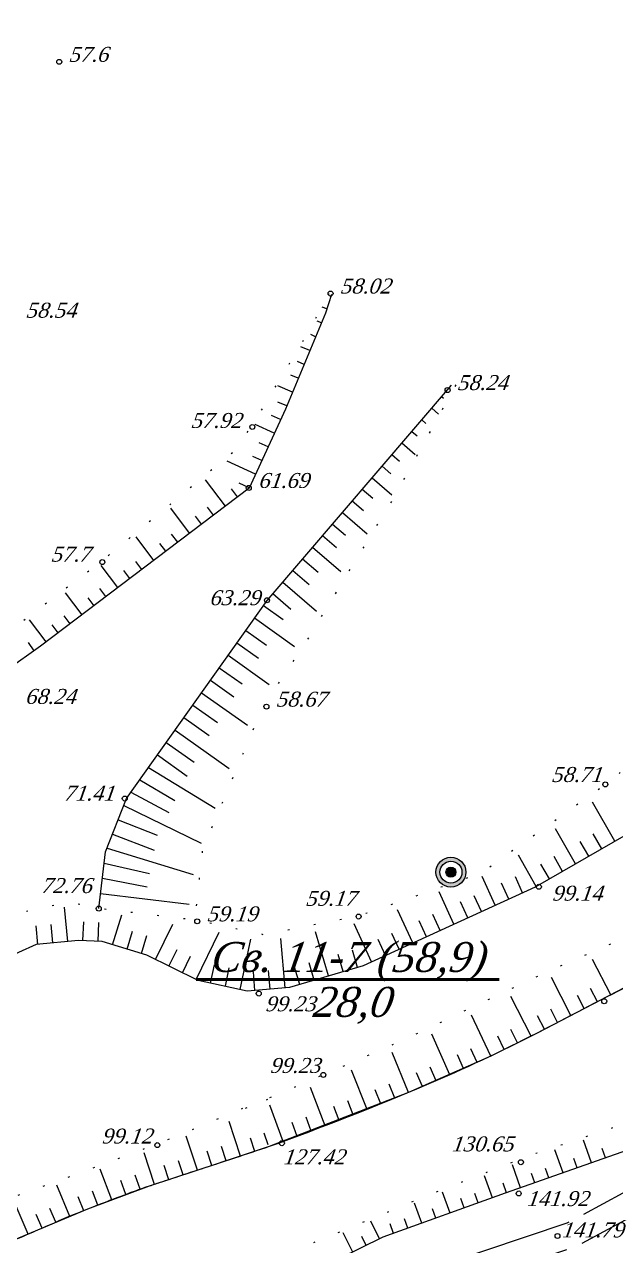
# Model space of a CAD drawing. Header units: millimetres. Extents: x 1400 to 7029, y -1119 to 1612.
# Drawn here: x 3200.1 to 3235.7, y 1251.5 to 1324.9 of the extents above; entities that cross this region are included whole.
import ezdxf

# ---------------------------------------------------------------- set-up
doc = ezdxf.new("R2010")
doc.units = ezdxf.units.MM
doc.linetypes.add('ADOT1', pattern=[1.6, 0.1, -1.5])
doc.linetypes.add('AHIDDEN5', pattern=[9, 8, -1])
for name, color, linetype in [('01_Горизонт_58', 7, 'Continuous'), ('01_Горизонт_72', 7, 'Continuous'), ('01_Горизонт_86', 7, 'Continuous'), ('02_Горизонт_100', 7, 'Continuous'), ('02_Горизонт_112', 7, 'Continuous'), ('02_Горизонт_128', 7, 'Continuous'), ('авт_дор', 7, 'Continuous'), ('ПИКЕТЫ', 7, 'Continuous'), ('Скважины', 7, 'Continuous'), ('Скважины_2011', 7, 'Continuous')]:
    doc.layers.add(name, color=color, linetype=linetype)
doc.styles.add('universw', font='timesi.ttf', dxfattribs={"oblique": 10})

# ---------------------------------------------------------------- blocks, each defined once
blk = doc.blocks.new('Свкажины')
at = {"layer": 'Скважины', "linetype": 'Continuous'}
h = blk.add_hatch(color=5, dxfattribs=at)
h.paths.add_polyline_path([(-3, 0, 1), (3, 0, 1)])
h.paths.add_polyline_path([(2.2, 0, -1), (-2.2, 0, -1)], flags=16)
at = {"layer": 'Скважины', "linetype": 'Continuous', "lineweight": 50}
h = blk.add_hatch(color=2, dxfattribs=at)
edge = h.paths.add_edge_path()
edge.add_arc((0, 0), 1, 0, 360)
at = {"layer": 'Скважины', "color": 0, "linetype": 'Continuous'}
for radius in [3, 2.2, 1]:
    blk.add_circle((0, 0), radius, dxfattribs=at)

msp = doc.modelspace()

# ---------------------------------------------------------------- linework, layer by layer
at = {"layer": '01_Горизонт_58', "color": 0, "linetype": 'Continuous'}
for p, q in [((3218.2814, 1307.7953), (3217.9969, 1307.8902)), ((3217.9521, 1306.9557), (3217.7054, 1307.0586)), ((3217.6046, 1306.1229), (3217.3085, 1306.2464)), ((3217.257, 1305.2901), (3216.7097, 1305.5185)), ((3216.9095, 1304.4573), (3216.5148, 1304.622)), ((3216.562, 1303.6245), (3216.1179, 1303.8098)), ((3216.2144, 1302.7917), (3215.3302, 1303.1607)), ((3225.192, 1302.5195), (3225.3057, 1302.422)), ((3215.8669, 1301.9588), (3215.3242, 1302.1853)), ((3224.5944, 1301.8228), (3225.0063, 1301.4694)), ((3215.4972, 1301.1358), (3214.9519, 1301.3862)), ((3223.9967, 1301.1261), (3224.2493, 1300.9094)), ((3215.1206, 1300.3157), (3213.9693, 1300.8444)), ((3223.3991, 1300.4294), (3223.7211, 1300.1531)), ((3214.744, 1299.4956), (3214.1987, 1299.746)), ((3222.8014, 1299.7327), (3223.6056, 1299.0428)), ((3214.3674, 1298.6755), (3213.8222, 1298.9259)), ((3222.2038, 1299.036), (3222.6647, 1298.6405)), ((3213.9909, 1297.8554), (3212.2832, 1298.6396)), ((3221.6061, 1298.3392), (3222.1365, 1297.8842)), ((3212.1809, 1295.9414), (3210.9841, 1297.5219)), ((3221.0085, 1297.6425), (3222.2038, 1296.6171)), ((3212.9003, 1296.4862), (3212.5381, 1296.9645)), ((3213.6143, 1297.0354), (3213.0026, 1297.3162)), ((3220.4108, 1296.9458), (3221.0432, 1296.4033)), ((3219.8132, 1296.2491), (3220.496, 1295.6634)), ((3210.0227, 1294.307), (3208.8902, 1295.8025)), ((3210.7421, 1294.8518), (3210.3799, 1295.3302)), ((3211.4615, 1295.3966), (3211.0993, 1295.8749)), ((3219.2155, 1295.5524), (3220.718, 1294.2635)), ((3218.6179, 1294.8557), (3219.4014, 1294.1835)), ((3207.8645, 1292.6727), (3206.7963, 1294.0832)), ((3209.3033, 1293.7623), (3208.9411, 1294.2406)), ((3218.0202, 1294.159), (3218.8542, 1293.4436)), ((3208.5839, 1293.2175), (3208.2217, 1293.6958)), ((3217.4226, 1293.4623), (3219.1144, 1292.0109)), ((3205.7062, 1291.0383), (3204.7, 1292.3671)), ((3207.1451, 1292.1279), (3206.7828, 1292.6062)), ((3216.8249, 1292.7656), (3217.7597, 1291.9637)), ((3206.4256, 1291.5831), (3206.0634, 1292.0614)), ((3216.2273, 1292.0688), (3217.2124, 1291.2238)), ((3204.9868, 1290.4935), (3204.6246, 1290.9719)), ((3215.6296, 1291.3721), (3217.6627, 1289.6281)), ((3203.548, 1289.404), (3202.5444, 1290.7293)), ((3204.2674, 1289.9488), (3203.9052, 1290.4271)), ((3215.032, 1290.6754), (3216.1179, 1289.7439)), ((3202.8286, 1288.8592), (3202.4664, 1289.3375)), ((3214.462, 1289.9571), (3215.6511, 1289.1127)), ((3201.3898, 1287.7696), (3200.3888, 1289.0914)), ((3202.1092, 1288.3144), (3201.747, 1288.7927)), ((3213.9305, 1289.2087), (3216.3381, 1287.4991)), ((3213.3991, 1288.4602), (3214.6561, 1287.5677)), ((3200.6612, 1287.2373), (3200.3148, 1287.7272)), ((3212.8676, 1287.7118), (3214.1627, 1286.7922)), ((3212.3362, 1286.9633), (3214.8187, 1285.2006)), ((3211.8048, 1286.2149), (3213.176, 1285.2413)), ((3211.2733, 1285.4664), (3212.6826, 1284.4658)), ((3210.7419, 1284.718), (3213.4985, 1282.7606)), ((3210.2105, 1283.9695), (3211.6958, 1282.9148)), ((3209.679, 1283.2211), (3211.2025, 1282.1394)), ((3209.1476, 1282.4727), (3212.4059, 1280.1591)), ((3208.6161, 1281.7242), (3210.2888, 1280.5365)), ((3208.0847, 1280.9758), (3209.8705, 1279.7077)), ((3207.5533, 1280.2273), (3211.5664, 1277.764)), ((3207.0218, 1279.4789), (3209.1263, 1278.2332)), ((3206.4904, 1278.7304), (3208.7621, 1277.5117)), ((3206.0564, 1277.9293), (3210.7073, 1275.6715)), ((3235.6187, 1275.7837), (3234.2755, 1278.1257)), ((3205.7216, 1277.0747), (3208.076, 1276.1524)), ((3205.3868, 1276.22), (3207.8803, 1275.2432)), ((3233.2544, 1274.4277), (3232.0449, 1276.5366)), ((3234.8306, 1275.3317), (3234.3197, 1276.2225)), ((3205.052, 1275.3653), (3210.2296, 1273.7823)), ((3234.0425, 1274.8797), (3233.5316, 1275.7705)), ((3230.8902, 1273.0717), (3229.8142, 1274.9476)), ((3232.4664, 1273.9757), (3231.9554, 1274.8665)), ((3204.885, 1274.4683), (3207.6155, 1273.8438)), ((3231.6783, 1273.5237), (3231.1673, 1274.4145)), ((3204.7744, 1273.557), (3207.4636, 1273.0406)), ((3228.4146, 1271.9323), (3227.6247, 1273.6614)), ((3229.241, 1272.3098), (3228.8036, 1273.2672)), ((3230.0673, 1272.6873), (3229.63, 1273.6447)), ((3204.6639, 1272.6458), (3210.0045, 1271.9978)), ((3225.9355, 1270.7998), (3225.0512, 1272.7354)), ((3227.5882, 1271.5548), (3227.1508, 1272.5122)), ((3202.696, 1269.7612), (3202.4952, 1271.8268)), ((3226.7618, 1271.1773), (3226.3245, 1272.1347)), ((3205.3884, 1269.5613), (3205.9342, 1271.3656)), ((3223.4563, 1269.6673), (3222.5436, 1271.6654)), ((3224.2827, 1270.0448), (3223.8453, 1271.0023)), ((3225.1091, 1270.4223), (3224.6717, 1271.3798)), ((3200.8875, 1269.5854), (3200.7795, 1270.6963)), ((3201.7917, 1269.6733), (3201.6838, 1270.7842)), ((3203.6011, 1269.8105), (3203.6575, 1270.9377)), ((3204.5085, 1269.7652), (3204.5649, 1270.8924)), ((3204.5085, 1269.7652), (3204.5649, 1270.8924)), ((3206.258, 1269.2983), (3206.5843, 1270.377)), ((3207.9628, 1268.6849), (3209.006, 1270.8065)), ((3210.4087, 1267.4823), (3211.805, 1270.322)), ((3218.3915, 1267.6869), (3217.6043, 1270.3475)), ((3220.9772, 1268.5348), (3219.9341, 1270.8183)), ((3222.6299, 1269.2898), (3222.1926, 1270.2473)), ((3207.1276, 1269.0352), (3207.4539, 1270.1139)), ((3213.0601, 1266.8697), (3213.7165, 1269.8974)), ((3215.7679, 1266.9675), (3215.5206, 1269.9361)), ((3221.8036, 1268.9123), (3221.3662, 1269.8698)), ((3208.7781, 1268.284), (3209.2681, 1269.2805)), ((3209.5934, 1267.8832), (3210.0834, 1268.8797)), ((3219.2627, 1267.9447), (3218.9548, 1268.9855)), ((3220.1339, 1268.2025), (3219.826, 1269.2432)), ((3211.2843, 1267.2547), (3211.5239, 1268.3596)), ((3212.1722, 1267.0622), (3212.4118, 1268.1671)), ((3214.8625, 1266.8921), (3214.7697, 1268.006)), ((3216.6492, 1267.1714), (3216.3412, 1268.2121)), ((3217.5204, 1267.4292), (3217.2124, 1268.4699)), ((3213.9571, 1266.8167), (3213.8643, 1267.9306))]:
    msp.add_line(p, q, dxfattribs=at)
at = {"layer": '01_Горизонт_58', "color": 0, "linetype": 'ADOT1', "flags": 128}
for points in [[(3218.4054, 1308.7046), (3216.9244, 1305.9994), (3213.7648, 1300.7765), (3212.6202, 1299.1631), (3204.6749, 1292.5807), (3197.4075, 1287.0567), (3195.0753, 1287.1288)], [(3226.0374, 1303.219), (3222.3548, 1296.5329), (3216.9646, 1287.6855), (3214.3511, 1283.7321), (3210.7888, 1275.2502), (3210.3108, 1270.9529)], [(3242.9248, 1292.1991), (3241.2576, 1286.755), (3239.4217, 1283.7684), (3236.7264, 1280.5464), (3235.0036, 1279.1576), (3227.5785, 1273.8681), (3220.1873, 1271.2849), (3214.4967, 1270.159), (3210.43, 1271.0351), (3204.5752, 1271.736), (3202.773, 1272.1219), (3199.2343, 1271.3481), (3195.668, 1269.386)]]:
    msp.add_lwpolyline(points, dxfattribs=at)
at = {"layer": '01_Горизонт_58', "color": 0, "linetype": 'Continuous', "flags": 128}
for points in [[(3218.5669, 1308.6514), (3218.1976, 1307.5439), (3215.7853, 1301.7632), (3213.6083, 1297.0223), (3201.0475, 1287.5104), (3196.9771, 1284.6324)], [(3204.5533, 1271.7345), (3204.9677, 1275.15), (3206.2223, 1278.3529), (3214.684, 1290.2697), (3225.7897, 1303.2162)], [(3247.4792, 1291.3467), (3246.6708, 1285.1064), (3243.4372, 1281.1107), (3236.2963, 1276.1724), (3230.8171, 1273.0298), (3220.4626, 1268.2997), (3216.0356, 1266.9898), (3213.4857, 1266.7774), (3210.5462, 1267.4147), (3207.447, 1268.9386), (3204.7554, 1269.7528), (3203.3388, 1269.8236), (3200.7889, 1269.5758), (3198.6639, 1268.6199), (3196.8577, 1267.5225), (3195.2212, 1266.2011)]]:
    msp.add_lwpolyline(points, dxfattribs=at)
at = {"layer": '01_Горизонт_58', "color": 7, "linetype": 'Continuous'}
for centre in [(3202.1743, 1322.6475), (3218.5033, 1308.7155), (3225.5503, 1302.9105), (3213.7963, 1300.6935), (3213.5833, 1297.0275), (3204.7663, 1292.5695), (3214.6813, 1290.2745), (3214.6453, 1283.8785), (3235.0453, 1279.2015), (3206.1193, 1278.3525), (3231.0433, 1273.0466), (3204.5533, 1271.7345), (3210.4813, 1270.9695), (3220.1953, 1271.2575), (3214.1809, 1266.6274)]:
    msp.add_circle(centre, 0.15, dxfattribs=at)
at = {"layer": '01_Горизонт_72', "color": 0, "linetype": 'Continuous'}
for p, q in [((3235.6187, 1275.7837), (3234.2755, 1278.1257)), ((3233.2544, 1274.4277), (3232.0449, 1276.5366)), ((3234.8306, 1275.3317), (3234.3197, 1276.2225)), ((3234.0425, 1274.8797), (3233.5316, 1275.7705)), ((3230.8902, 1273.0717), (3229.8142, 1274.9476)), ((3232.4664, 1273.9757), (3231.9554, 1274.8665)), ((3231.6783, 1273.5237), (3231.1673, 1274.4145)), ((3228.4146, 1271.9323), (3227.6247, 1273.6614)), ((3229.241, 1272.3098), (3228.8036, 1273.2672)), ((3230.0673, 1272.6873), (3229.63, 1273.6447)), ((3225.9355, 1270.7998), (3225.0512, 1272.7354)), ((3227.5882, 1271.5548), (3227.1508, 1272.5122)), ((3202.696, 1269.7612), (3202.4952, 1271.8268)), ((3226.7618, 1271.1773), (3226.3245, 1272.1347)), ((3205.3884, 1269.5613), (3205.9342, 1271.3656)), ((3223.4563, 1269.6673), (3222.5436, 1271.6654)), ((3224.2827, 1270.0448), (3223.8453, 1271.0023)), ((3225.1091, 1270.4223), (3224.6717, 1271.3798)), ((3200.8875, 1269.5854), (3200.7795, 1270.6963)), ((3201.7917, 1269.6733), (3201.6838, 1270.7842)), ((3203.6011, 1269.8105), (3203.6575, 1270.9377)), ((3204.5085, 1269.7652), (3204.5649, 1270.8924)), ((3206.258, 1269.2983), (3206.5843, 1270.377)), ((3207.9628, 1268.6849), (3209.006, 1270.8065)), ((3210.4087, 1267.4823), (3211.805, 1270.322)), ((3218.3915, 1267.6869), (3217.6043, 1270.3475)), ((3220.9772, 1268.5348), (3219.9341, 1270.8183)), ((3222.6299, 1269.2898), (3222.1926, 1270.2473)), ((3207.1276, 1269.0352), (3207.4539, 1270.1139)), ((3213.0601, 1266.8697), (3213.7165, 1269.8974)), ((3215.7679, 1266.9675), (3215.5206, 1269.9361)), ((3221.8036, 1268.9123), (3221.3662, 1269.8698)), ((3208.7781, 1268.284), (3209.2681, 1269.2805)), ((3209.5934, 1267.8832), (3210.0834, 1268.8797)), ((3219.2627, 1267.9447), (3218.9548, 1268.9855)), ((3220.1339, 1268.2025), (3219.826, 1269.2432)), ((3211.2843, 1267.2547), (3211.5239, 1268.3596)), ((3212.1722, 1267.0622), (3212.4118, 1268.1671)), ((3214.8625, 1266.8921), (3214.7697, 1268.006)), ((3216.6492, 1267.1714), (3216.3412, 1268.2121)), ((3217.5204, 1267.4292), (3217.2124, 1268.4699)), ((3213.9571, 1266.8167), (3213.8643, 1267.9306))]:
    msp.add_line(p, q, dxfattribs=at)
at = {"layer": '01_Горизонт_72', "color": 0, "linetype": 'ADOT1', "flags": 128}
msp.add_lwpolyline([(3242.9248, 1292.1991), (3241.2576, 1286.755), (3239.4217, 1283.7684), (3236.7264, 1280.5464), (3235.0036, 1279.1576), (3227.5785, 1273.8681), (3220.1873, 1271.2849), (3214.4967, 1270.159), (3210.43, 1271.0351), (3204.5752, 1271.736), (3202.773, 1272.1219), (3199.2343, 1271.3481), (3195.668, 1269.386)], dxfattribs=at)
at = {"layer": '01_Горизонт_72', "color": 0, "linetype": 'Continuous', "flags": 128}
msp.add_lwpolyline([(3247.4792, 1291.3467), (3246.6708, 1285.1064), (3243.4372, 1281.1107), (3236.2963, 1276.1724), (3230.8171, 1273.0298), (3220.4626, 1268.2997), (3216.0356, 1266.9898), (3213.4857, 1266.7774), (3210.5462, 1267.4147), (3207.447, 1268.9386), (3204.7554, 1269.7528), (3203.3388, 1269.8236), (3200.7889, 1269.5758), (3198.6639, 1268.6199), (3196.8577, 1267.5225)], dxfattribs=at)
at = {"layer": '01_Горизонт_72', "color": 7, "linetype": 'Continuous'}
for centre in [(3235.0453, 1279.2015), (3231.0433, 1273.0466), (3204.5533, 1271.7345), (3210.4813, 1270.9695), (3220.1953, 1271.2575), (3214.1809, 1266.6274)]:
    msp.add_circle(centre, 0.15, dxfattribs=at)
at = {"layer": '01_Горизонт_86', "color": 0, "linetype": 'Continuous'}
for p, q in [((3235.6187, 1275.7837), (3234.2755, 1278.1257)), ((3233.2544, 1274.4277), (3232.0449, 1276.5366)), ((3234.8306, 1275.3317), (3234.3197, 1276.2225)), ((3234.0425, 1274.8797), (3233.5316, 1275.7705)), ((3230.8902, 1273.0717), (3229.8142, 1274.9476)), ((3232.4664, 1273.9757), (3231.9554, 1274.8665)), ((3231.6783, 1273.5237), (3231.1673, 1274.4145)), ((3228.4146, 1271.9323), (3227.6247, 1273.6614)), ((3229.241, 1272.3098), (3228.8036, 1273.2672)), ((3230.0673, 1272.6873), (3229.63, 1273.6447)), ((3225.9355, 1270.7998), (3225.0512, 1272.7354)), ((3227.5882, 1271.5548), (3227.1508, 1272.5122)), ((3202.696, 1269.7612), (3202.4952, 1271.8268)), ((3226.7618, 1271.1773), (3226.3245, 1272.1347)), ((3205.3884, 1269.5613), (3205.9342, 1271.3656)), ((3223.4563, 1269.6673), (3222.5436, 1271.6654)), ((3224.2827, 1270.0448), (3223.8453, 1271.0023)), ((3225.1091, 1270.4223), (3224.6717, 1271.3798)), ((3200.8875, 1269.5854), (3200.7795, 1270.6963)), ((3201.7917, 1269.6733), (3201.6838, 1270.7842)), ((3203.6011, 1269.8105), (3203.6575, 1270.9377)), ((3204.5085, 1269.7652), (3204.5649, 1270.8924)), ((3206.258, 1269.2983), (3206.5843, 1270.377)), ((3207.9628, 1268.6849), (3209.006, 1270.8065)), ((3210.4087, 1267.4823), (3211.805, 1270.322)), ((3218.3915, 1267.6869), (3217.6043, 1270.3475)), ((3220.9772, 1268.5348), (3219.9341, 1270.8183)), ((3222.6299, 1269.2898), (3222.1926, 1270.2473)), ((3207.1276, 1269.0352), (3207.4539, 1270.1139)), ((3213.0601, 1266.8697), (3213.7165, 1269.8974)), ((3215.7679, 1266.9675), (3215.5206, 1269.9361)), ((3221.8036, 1268.9123), (3221.3662, 1269.8698)), ((3208.7781, 1268.284), (3209.2681, 1269.2805)), ((3209.5934, 1267.8832), (3210.0834, 1268.8797)), ((3219.2627, 1267.9447), (3218.9548, 1268.9855)), ((3220.1339, 1268.2025), (3219.826, 1269.2432)), ((3211.2843, 1267.2547), (3211.5239, 1268.3596)), ((3212.1722, 1267.0622), (3212.4118, 1268.1671)), ((3214.8625, 1266.8921), (3214.7697, 1268.006)), ((3216.6492, 1267.1714), (3216.3412, 1268.2121)), ((3217.5204, 1267.4292), (3217.2124, 1268.4699)), ((3213.9571, 1266.8167), (3213.8643, 1267.9306))]:
    msp.add_line(p, q, dxfattribs=at)
at = {"layer": '01_Горизонт_86', "color": 0, "linetype": 'ADOT1', "flags": 128}
msp.add_lwpolyline([(3242.9248, 1292.1991), (3241.2576, 1286.755), (3239.4217, 1283.7684), (3236.7264, 1280.5464), (3235.0036, 1279.1576), (3227.5785, 1273.8681), (3220.1873, 1271.2849), (3214.4967, 1270.159), (3210.43, 1271.0351), (3204.5752, 1271.736), (3202.773, 1272.1219), (3199.2343, 1271.3481), (3195.668, 1269.386)], dxfattribs=at)
at = {"layer": '01_Горизонт_86', "color": 0, "linetype": 'Continuous', "flags": 128}
msp.add_lwpolyline([(3247.4792, 1291.3467), (3246.6708, 1285.1064), (3243.4372, 1281.1107), (3236.2963, 1276.1724), (3230.8171, 1273.0298), (3220.4626, 1268.2997), (3216.0356, 1266.9898), (3213.4857, 1266.7774), (3210.5462, 1267.4147), (3207.447, 1268.9386), (3204.7554, 1269.7528), (3203.3388, 1269.8236), (3200.7889, 1269.5758), (3198.6639, 1268.6199), (3196.8577, 1267.5225)], dxfattribs=at)
at = {"layer": '01_Горизонт_86', "color": 7, "linetype": 'Continuous'}
for centre in [(3235.0453, 1279.2015), (3231.0433, 1273.0466), (3204.5533, 1271.7345), (3210.4813, 1270.9695), (3220.1953, 1271.2575), (3214.1809, 1266.6274)]:
    msp.add_circle(centre, 0.15, dxfattribs=at)
at = {"layer": '02_Горизонт_100', "color": 0, "linetype": 'Continuous'}
for p, q in [((3235.3762, 1266.5476), (3234.2746, 1268.6741)), ((3232.9753, 1265.3058), (3231.7985, 1267.584)), ((3234.576, 1266.1334), (3234.1624, 1266.9327)), ((3230.5726, 1264.0674), (3229.3571, 1266.4509)), ((3233.7757, 1265.7194), (3233.3624, 1266.5189)), ((3228.148, 1262.8728), (3226.9832, 1265.3214)), ((3231.3739, 1264.4794), (3230.9615, 1265.2794)), ((3232.1747, 1264.8924), (3231.762, 1265.6922)), ((3229.7681, 1263.6618), (3229.3666, 1264.4673)), ((3225.6913, 1261.7455), (3224.6092, 1264.1923)), ((3228.9598, 1263.2636), (3228.5658, 1264.0727)), ((3223.2058, 1260.6834), (3222.2084, 1263.0794)), ((3226.5137, 1262.1138), (3226.1421, 1262.9335)), ((3227.3326, 1262.4895), (3226.9534, 1263.3058)), ((3224.8656, 1261.3849), (3224.5092, 1262.2113)), ((3220.7029, 1259.6627), (3219.7589, 1262.026)), ((3224.0368, 1261.0317), (3223.6866, 1261.8615)), ((3218.1855, 1258.6782), (3217.3076, 1260.9719)), ((3221.5388, 1259.9989), (3221.1997, 1260.8362)), ((3222.3731, 1260.3391), (3222.03, 1261.1748)), ((3219.8654, 1259.3305), (3219.5353, 1260.1686)), ((3215.6542, 1257.7303), (3214.8534, 1259.9167)), ((3217.3433, 1258.3582), (3217.029, 1259.1913)), ((3219.0262, 1259.0023), (3218.7011, 1259.8397)), ((3213.0819, 1256.8544), (3212.3998, 1258.9265)), ((3216.4995, 1258.0422), (3216.191, 1258.8719)), ((3210.4936, 1256.0026), (3209.8197, 1258.0506)), ((3213.9447, 1257.1384), (3213.6816, 1257.9375)), ((3207.9053, 1255.1509), (3207.2776, 1257.0579)), ((3211.3564, 1256.2865), (3211.0751, 1257.1414)), ((3212.2192, 1256.5704), (3211.9378, 1257.4253)), ((3208.768, 1255.4348), (3208.4867, 1256.2897)), ((3209.6308, 1255.7187), (3209.3495, 1256.5736)), ((3205.3421, 1254.2273), (3204.6411, 1256.069)), ((3207.0443, 1254.8614), (3206.7457, 1255.7105)), ((3202.8054, 1253.2326), (3202.0319, 1255.1055)), ((3206.1917, 1254.5484), (3205.8756, 1255.391)), ((3203.6476, 1253.5727), (3203.317, 1254.4098)), ((3204.494, 1253.9022), (3204.1698, 1254.7418)), ((3200.302, 1252.1566), (3199.5194, 1253.9933)), ((3201.1362, 1252.5158), (3200.777, 1253.341)), ((3201.9686, 1252.8794), (3201.6121, 1253.7058))]:
    msp.add_line(p, q, dxfattribs=at)
at = {"layer": '02_Горизонт_100', "color": 32, "linetype": 'Continuous'}
msp.add_line((3214.7592, 1257.5316), (3214.5002, 1258.2387), dxfattribs=at)
at = {"layer": '02_Горизонт_100', "color": 0, "linetype": 'ADOT1', "flags": 128}
for points in [[(3213.3879, 1259.7428), (3222.6791, 1263.739), (3230.8088, 1267.6063), (3238.4224, 1270.958), (3242.8099, 1273.4073), (3246.6812, 1276.3722), (3249.1331, 1279.9817), (3253.2625, 1294.4196), (3255.5853, 1302.541), (3257.0047, 1309.1154), (3262.4891, 1325.7447), (3265.07, 1333.2215), (3268.038, 1341.9874), (3270.0382, 1351.2689), (3271.8448, 1358.359), (3274.2966, 1363.9021), (3276.1032, 1368.9296), (3278.0389, 1374.3438), (3281.7166, 1384.3988), (3284.2975, 1392.0045), (3286.4913, 1397.1609), (3287.5236, 1401.286), (3286.7493, 1405.2822), (3286.4913, 1407.2159), (3286.1686, 1410.6964), (3288.1043, 1415.2083), (3288.4914, 1421.9116), (3287.201, 1429.5173), (3286.5981, 1436.1318)], [(3142.1805, 1234.9946), (3147.4037, 1236.3385), (3156.2672, 1239.6589), (3164.5767, 1242.663), (3175.023, 1246.774), (3181.9081, 1248.8295), (3189.268, 1250.8849), (3195.3616, 1252.9404), (3203.5365, 1255.8869), (3208.364, 1257.7052), (3213.508, 1259.8397), (3214.8533, 1260.3141)]]:
    msp.add_lwpolyline(points, dxfattribs=at)
at = {"layer": '02_Горизонт_100', "color": 0, "linetype": 'Continuous', "flags": 128}
msp.add_lwpolyline([(3214.8074, 1257.4225, -0.00001), (3212.7139, 1256.7333, -0.0000226), (3211.7925, 1256.43, -0.0000069), (3208.3368, 1255.2929, 0.0000317), (3207.584, 1255.0451, 0.0097393), (3206.5459, 1254.6808, 0.0037419), (3203.8706, 1253.6602, 0.0106663), (3201.5735, 1252.7072, -0.0075232), (3198.3253, 1251.3356, -0.0076466)], format="xyb", dxfattribs=at)
msp.add_lwpolyline([(3246.2392, 1272.941), (3244.7457, 1271.9327), (3237.6482, 1267.7353), (3230.9379, 1264.2547), (3228.148, 1262.8728), (3223.2058, 1260.6834), (3214.8074, 1257.4225), (3211.7925, 1256.43), (3207.584, 1255.0451), (3203.8706, 1253.6602), (3198.3253, 1251.3356), (3194.711, 1250.0002), (3190.2888, 1249.1036), (3184.991, 1247.5703), (3178.307, 1245.2951), (3165.2099, 1240.6866), (3159.037, 1238.7893), (3155.8715, 1237.6825), (3149.1447, 1234.9155), (3147.4684, 1234.5289), (3145.5317, 1234.3515)], dxfattribs=at)
at = {"layer": '02_Горизонт_100', "color": 7, "linetype": 'Continuous'}
for centre in [(3234.9784, 1266.1636), (3218.0706, 1261.7356), (3215.5736, 1257.6307), (3208.078, 1257.5139)]:
    msp.add_circle(centre, 0.15, dxfattribs=at)
at = {"layer": '02_Горизонт_112', "color": 0, "linetype": 'Continuous'}
for p, q in [((3235.3762, 1266.5476), (3234.2746, 1268.6741)), ((3232.9753, 1265.3058), (3231.7985, 1267.584)), ((3234.576, 1266.1334), (3234.1624, 1266.9327)), ((3230.5726, 1264.0674), (3229.3571, 1266.4509)), ((3233.7757, 1265.7194), (3233.3624, 1266.5189)), ((3228.148, 1262.8728), (3226.9832, 1265.3214)), ((3231.3739, 1264.4794), (3230.9615, 1265.2794)), ((3232.1747, 1264.8924), (3231.762, 1265.6922)), ((3229.7681, 1263.6618), (3229.3666, 1264.4673)), ((3225.6913, 1261.7455), (3224.6092, 1264.1923)), ((3228.9598, 1263.2636), (3228.5658, 1264.0727)), ((3223.2058, 1260.6834), (3222.2084, 1263.0794)), ((3226.5137, 1262.1138), (3226.1421, 1262.9335)), ((3227.3326, 1262.4895), (3226.9534, 1263.3058)), ((3224.8656, 1261.3849), (3224.5092, 1262.2113)), ((3220.7029, 1259.6627), (3219.7589, 1262.026)), ((3224.0368, 1261.0317), (3223.6866, 1261.8615)), ((3218.1855, 1258.6782), (3217.3076, 1260.9719)), ((3221.5388, 1259.9989), (3221.1997, 1260.8362)), ((3222.3731, 1260.3391), (3222.03, 1261.1748)), ((3219.8654, 1259.3305), (3219.5353, 1260.1686)), ((3215.6542, 1257.7303), (3214.8534, 1259.9167)), ((3217.3433, 1258.3582), (3217.029, 1259.1913)), ((3219.0262, 1259.0023), (3218.7011, 1259.8397)), ((3213.0819, 1256.8544), (3212.3998, 1258.9265)), ((3216.4995, 1258.0422), (3216.191, 1258.8719)), ((3210.4936, 1256.0026), (3209.8197, 1258.0506)), ((3213.9447, 1257.1384), (3213.6816, 1257.9375)), ((3207.9053, 1255.1509), (3207.2776, 1257.0579)), ((3211.3564, 1256.2865), (3211.0751, 1257.1414)), ((3212.2192, 1256.5704), (3211.9378, 1257.4253)), ((3208.768, 1255.4348), (3208.4867, 1256.2897)), ((3209.6308, 1255.7187), (3209.3495, 1256.5736)), ((3205.3421, 1254.2273), (3204.6411, 1256.069)), ((3207.0443, 1254.8614), (3206.7457, 1255.7105)), ((3202.8054, 1253.2326), (3202.0319, 1255.1055)), ((3206.1917, 1254.5484), (3205.8756, 1255.391)), ((3203.6476, 1253.5727), (3203.317, 1254.4098)), ((3204.494, 1253.9022), (3204.1698, 1254.7418)), ((3200.302, 1252.1566), (3199.5194, 1253.9933)), ((3201.1362, 1252.5158), (3200.777, 1253.341)), ((3201.9686, 1252.8794), (3201.6121, 1253.7058))]:
    msp.add_line(p, q, dxfattribs=at)
at = {"layer": '02_Горизонт_112', "color": 32, "linetype": 'Continuous'}
msp.add_line((3214.7592, 1257.5316), (3214.5002, 1258.2387), dxfattribs=at)
at = {"layer": '02_Горизонт_112', "color": 0, "linetype": 'ADOT1', "flags": 128}
for points in [[(3213.3879, 1259.7428), (3222.6791, 1263.739), (3230.8088, 1267.6063), (3238.4224, 1270.958), (3242.8099, 1273.4073), (3246.6812, 1276.3722), (3249.1331, 1279.9817), (3253.2625, 1294.4196), (3255.5853, 1302.541), (3257.0047, 1309.1154), (3262.4891, 1325.7447), (3265.07, 1333.2215), (3268.038, 1341.9874), (3270.0382, 1351.2689), (3271.8448, 1358.359), (3274.2966, 1363.9021), (3276.1032, 1368.9296), (3278.0389, 1374.3438), (3281.7166, 1384.3988), (3284.2975, 1392.0045), (3286.4913, 1397.1609), (3287.5236, 1401.286), (3286.7493, 1405.2822), (3286.4913, 1407.2159), (3286.1686, 1410.6964), (3288.1043, 1415.2083), (3288.4914, 1421.9116), (3287.201, 1429.5173), (3286.5981, 1436.1318)], [(3142.1805, 1234.9946), (3147.4037, 1236.3385), (3156.2672, 1239.6589), (3164.5767, 1242.663), (3175.023, 1246.774), (3181.9081, 1248.8295), (3189.268, 1250.8849), (3195.3616, 1252.9404), (3203.5365, 1255.8869), (3208.364, 1257.7052), (3213.508, 1259.8397), (3214.8533, 1260.3141)]]:
    msp.add_lwpolyline(points, dxfattribs=at)
at = {"layer": '02_Горизонт_112', "color": 0, "linetype": 'Continuous', "flags": 128}
for points in [[(3266.1529, 1326.2181, 0.0021086), (3265.2805, 1323.2837, 0.0242427), (3263.9815, 1317.889, -0.0246496), (3262.6996, 1312.5842, -0.0251711), (3260.5386, 1306.411, 0.0212315), (3257.9196, 1299.1141, 0.0022356), (3256.162, 1293.3847, 0.0053794), (3255.4678, 1290.9928, 0.0073294), (3254.7205, 1288.1496, -0.0040536), (3253.4031, 1283.0003, -0.009329), (3252.5644, 1280.053, -0.0154986), (3251.972, 1278.3059, -0.098399), (3251.1332, 1276.95, -0.0437288), (3248.4878, 1274.5675, -0.0208469), (3243.6288, 1271.214, -0.0177865), (3237.6482, 1267.7353, -0.0031929), (3236.4759, 1267.1177, -0.0006786), (3230.9379, 1264.2547, -0.0187834), (3224.2731, 1261.1316, -0.0135963), (3214.8074, 1257.4225)], [(3214.8074, 1257.4225, -0.00001), (3212.7139, 1256.7333, -0.0000226), (3211.7925, 1256.43, -0.0000069), (3208.3368, 1255.2929, 0.0000317), (3207.584, 1255.0451, 0.0097393), (3206.5459, 1254.6808, 0.0037419), (3203.8706, 1253.6602, 0.0106663), (3201.5735, 1252.7072, -0.0075232), (3198.3253, 1251.3356, -0.0076466)]]:
    msp.add_lwpolyline(points, format="xyb", dxfattribs=at)
at = {"layer": '02_Горизонт_112', "color": 7, "linetype": 'Continuous'}
for centre in [(3234.9784, 1266.1636), (3218.0706, 1261.7356), (3215.5736, 1257.6307), (3208.078, 1257.5139)]:
    msp.add_circle(centre, 0.15, dxfattribs=at)
at = {"layer": '02_Горизонт_128', "color": 0, "linetype": 'Continuous'}
for p, q in [((3234.2046, 1256.4496), (3233.7256, 1257.8118)), ((3232.5015, 1255.8508), (3232.0135, 1257.2385)), ((3235.0561, 1256.749), (3234.857, 1257.3151)), ((3229.947, 1254.9525), (3229.4648, 1256.3239)), ((3233.353, 1256.1502), (3233.154, 1256.7162)), ((3228.2459, 1254.3482), (3227.7722, 1255.6654)), ((3230.7985, 1255.2519), (3230.5995, 1255.8179)), ((3231.65, 1255.5513), (3231.451, 1256.1174)), ((3229.0955, 1254.6531), (3228.8964, 1255.2191)), ((3225.6978, 1253.4318), (3225.2481, 1254.6822)), ((3226.5472, 1253.7373), (3226.3441, 1254.3019)), ((3227.3965, 1254.0427), (3227.1935, 1254.6073)), ((3223.9991, 1252.8209), (3223.5683, 1254.0188)), ((3224.8484, 1253.1264), (3224.6454, 1253.691)), ((3221.4599, 1251.8834), (3220.9388, 1252.9425)), ((3222.3003, 1252.21), (3222.0973, 1252.7746)), ((3223.1497, 1252.5155), (3222.9466, 1253.0801)), ((3219.8401, 1251.0864), (3219.2723, 1252.2405)), ((3220.65, 1251.4849), (3220.3851, 1252.0233))]:
    msp.add_line(p, q, dxfattribs=at)
at = {"layer": '02_Горизонт_128', "color": 32, "linetype": 'ADOT1', "flags": 128}
msp.add_lwpolyline([(3024.5841, 1211.7703), (3024.5841, 1211.7703), (3027.508, 1213.3467), (3030.3392, 1213.6249), (3035.4444, 1212.9294), (3041.6636, 1212.2803), (3046.7689, 1212.0949), (3051.967, 1211.5385), (3056.6724, 1211.6312), (3061.9169, 1211.9093), (3063.7734, 1212.373), (3066.2332, 1212.5121), (3069.8533, 1211.7239), (3072.9165, 1210.6112), (3076.8259, 1209.8219), (3080.2603, 1209.2192), (3085.4585, 1208.9874), (3089.7938, 1209.3106), (3092.9034, 1210.0061), (3097.2661, 1210.1916), (3103.8566, 1209.6816), (3108.838, 1209.1789), (3111.9063, 1208.814), (3113.9518, 1208.5586), (3119.2681, 1209.2264), (3124.1725, 1210.0429), (3127.2669, 1210.0429), (3130.0693, 1209.8679), (3133.4557, 1209.7513), (3136.9588, 1210.6845), (3141.0457, 1212.6675), (3143.3227, 1214.0673), (3148.3146, 1217.1585), (3151.5258, 1218.7916), (3154.737, 1220.3663), (3159.1743, 1221.6495), (3162.7941, 1222.6993), (3165.8885, 1223.6325), (3168.5159, 1224.6823), (3172.4725, 1227.2809), (3178.5384, 1231.1031), (3182.1779, 1232.9676), (3184.231, 1233.8066), (3188.1698, 1233.3121), (3191.9837, 1235.1482), (3197.9663, 1238.8323), (3199.5286, 1240.2094), (3203.5263, 1242.3668), (3207.9015, 1245.1852), (3209.1881, 1247.2967), (3210.2909, 1249.4542), (3212.1289, 1249.7755), (3214.5643, 1249.9132), (3217.0457, 1251.4739), (3224.0096, 1254.3543), (3230.5464, 1256.9222), (3237.8176, 1259.3435), (3242.3714, 1261.1044), (3248.8654, 1263.832), (3249.7127, 1263.6577)], dxfattribs=at)
at = {"layer": '02_Горизонт_128', "color": 250, "linetype": 'ADOT1', "flags": 128}
msp.add_lwpolyline([(3024.5841, 1211.7703), (3024.5841, 1211.7703), (3027.508, 1213.3467), (3030.3392, 1213.6249), (3035.4444, 1212.9294), (3041.6636, 1212.2803), (3046.7689, 1212.0949), (3051.967, 1211.5385), (3056.6724, 1211.6312), (3061.9169, 1211.9093), (3063.7734, 1212.373), (3066.2332, 1212.5121), (3069.8533, 1211.7239), (3072.9165, 1210.6112), (3076.8259, 1209.8219), (3080.2603, 1209.2192), (3085.4585, 1208.9874), (3089.7938, 1209.3106), (3092.9034, 1210.0061), (3097.2661, 1210.1916), (3103.8566, 1209.6816), (3108.838, 1209.1789), (3111.9063, 1208.814), (3113.9518, 1208.5586), (3119.2681, 1209.2264), (3124.1725, 1210.0429), (3127.2669, 1210.0429), (3130.0693, 1209.8679), (3133.4557, 1209.7513), (3136.9588, 1210.6845), (3141.0457, 1212.6675), (3143.3227, 1214.0673), (3148.3146, 1217.1585), (3151.5258, 1218.7916), (3154.737, 1220.3663), (3159.1743, 1221.6495), (3162.7941, 1222.6993), (3165.8885, 1223.6325), (3168.5159, 1224.6823), (3172.4725, 1227.2809), (3178.5384, 1231.1031), (3182.1779, 1232.9676), (3184.231, 1233.8066), (3188.1698, 1233.3121), (3191.9837, 1235.1482), (3197.9663, 1238.8323), (3199.5286, 1240.2094), (3203.5263, 1242.3668), (3207.9015, 1245.1852), (3209.1881, 1247.2967), (3210.2909, 1249.4542), (3212.1289, 1249.7755), (3214.5643, 1249.9132), (3217.0457, 1251.4739), (3224.0096, 1254.3543), (3230.5464, 1256.9222), (3237.8176, 1259.3435), (3242.3714, 1261.1044), (3248.8654, 1263.832), (3249.7127, 1263.6577)], dxfattribs=at)
at = {"layer": '02_Горизонт_128', "color": 0, "linetype": 'Continuous', "flags": 128}
msp.add_lwpolyline([(3249.714, 1263.697), (3244.9374, 1260.9871), (3236.3867, 1257.2169), (3229.0154, 1254.6249), (3221.644, 1251.974), (3217.693, 1250.03), (3215.0983, 1248.4983), (3211.796, 1248.1449), (3210.5576, 1247.0845), (3209.0782, 1244.712), (3206.0117, 1242.12), (3202.5915, 1240.4116), (3200.2916, 1239.2335), (3195.2642, 1235.7361)], dxfattribs=at)
at = {"layer": '02_Горизонт_128', "color": 7, "linetype": 'Continuous'}
for centre in [(3229.964, 1256.4869), (3229.8307, 1254.6096)]:
    msp.add_circle(centre, 0.15, dxfattribs=at)
at = {"layer": 'авт_дор', "color": 7, "linetype": 'AHIDDEN5', "flags": 128}
for points in [[(3122.5407, 1197.4874), (3125.9858, 1197.0148), (3128.8617, 1196.9361), (3131.0011, 1197.4151), (3144.2909, 1204.0099), (3153.7399, 1208.7294), (3162.2463, 1210.8577), (3170.119, 1214.1377), (3186.681, 1221.7962), (3205.1101, 1228.8419), (3213.821, 1232.5335), (3214.6584, 1233.5901), (3214.7938, 1234.3343), (3212.0494, 1241.8734), (3212.3183, 1243.7129), (3213.4322, 1246.277), (3216.4278, 1247.3885), (3232.7532, 1252.8344), (3242.3958, 1258.0427), (3250.2232, 1262.9722), (3252.4921, 1264.9462), (3253.2598, 1267.5237), (3257.4743, 1276.5891), (3260.7546, 1290.5365), (3267.8205, 1312.5284), (3269.6323, 1319.2888), (3275.3896, 1335.3681), (3283.9507, 1359.6404), (3285.3504, 1363.8955)], [(3122.3368, 1196.0013), (3125.863, 1195.5176), (3129.0073, 1195.4315), (3131.5056, 1195.9909), (3144.9594, 1202.6671), (3154.2632, 1207.3141), (3162.7194, 1209.4299), (3170.7224, 1212.7642), (3187.2643, 1220.4133), (3205.6708, 1227.4503), (3214.7588, 1231.3018), (3216.067, 1232.9524), (3216.3424, 1234.4655), (3213.5884, 1242.0309), (3213.7736, 1243.2984), (3214.5533, 1245.0931), (3216.9261, 1245.9735), (3233.3514, 1251.4527), (3243.1527, 1256.7467), (3251.1205, 1261.7646), (3253.8053, 1264.1005), (3254.6662, 1266.9906), (3258.8992, 1276.0961), (3262.201, 1290.1347), (3269.2599, 1312.1046), (3271.0653, 1318.8411), (3276.803, 1334.8658), (3285.368, 1359.1489), (3286.7958, 1363.1826)]]:
    msp.add_lwpolyline(points, dxfattribs=at)
at = {"layer": 'ПИКЕТЫ', "color": 7, "linetype": 'Continuous'}
msp.add_circle((3232.1653, 1252.0515), 0.15, dxfattribs=at)
at = {"layer": 'Скважины_2011', "color": 0, "linetype": 'Continuous', "lineweight": 50}
msp.add_line((3210.4087, 1267.4823), (3228.6645, 1267.4791), dxfattribs=at)

# ---------------------------------------------------------------- block references
at = {"layer": 'Скважины_2011', "color": 0, "linetype": 'Continuous', "lineweight": 50, "xscale": 0.3, "yscale": 0.3, "zscale": 0.3}
msp.add_blockref('Свкажины', (3225.7513, 1273.9275), dxfattribs=at)

# ---------------------------------------------------------------- texts
at = {"layer": '01_Горизонт_58', "color": 7, "linetype": 'Continuous', "style": 'universw', "oblique": 10}
for s, p in [('57.6', (3202.7743, 1322.6475)), ('58.02', (3219.1033, 1308.7155)), ('58.54', (3200.1853, 1307.2635)), ('58.24', (3226.1503, 1302.9105)), ('57.92', (3210.1211, 1300.6351)), ('61.69', (3214.1833, 1297.0275)), ('57.7', (3201.6985, 1292.5959)), ('63.29', (3211.239, 1289.9767)), ('68.24', (3200.1493, 1284.0435)), ('58.67', (3215.2453, 1283.8785)), ('58.71', (3231.8192, 1279.347)), ('71.41', (3202.4766, 1278.2261)), ('72.76', (3201.1038, 1272.6698)), ('59.17', (3217.0213, 1271.9022)), ('99.14', (3231.8514, 1272.2136)), ('59.19', (3211.0813, 1270.9695)), ('99.23', (3214.5862, 1265.5603))]:
    msp.add_text(s, height=0.9, dxfattribs=at).set_placement(p)
at = {"layer": '01_Горизонт_72', "color": 7, "linetype": 'Continuous', "style": 'universw', "oblique": 10}
for s, p in [('58.71', (3231.8192, 1279.347)), ('59.17', (3217.0213, 1271.9022)), ('99.14', (3231.8514, 1272.2136)), ('59.19', (3211.0813, 1270.9695)), ('99.23', (3214.5862, 1265.5603))]:
    msp.add_text(s, height=0.9, dxfattribs=at).set_placement(p)
at = {"layer": '01_Горизонт_86', "color": 7, "linetype": 'Continuous', "style": 'universw', "oblique": 10}
for s, p in [('58.71', (3231.8192, 1279.347)), ('59.17', (3217.0213, 1271.9022)), ('99.14', (3231.8514, 1272.2136)), ('59.19', (3211.0813, 1270.9695)), ('99.23', (3214.5862, 1265.5603))]:
    msp.add_text(s, height=0.9, dxfattribs=at).set_placement(p)
at = {"layer": '02_Горизонт_100', "color": 7, "linetype": 'Continuous', "style": 'universw', "oblique": 10}
for s, p in [('99.23', (3214.8683, 1261.854)), ('99.12', (3204.7405, 1257.6092)), ('127.42', (3215.664, 1256.3603))]:
    msp.add_text(s, height=0.9, dxfattribs=at).set_placement(p)
at = {"layer": '02_Горизонт_112', "color": 7, "linetype": 'Continuous', "style": 'universw', "oblique": 10}
for s, p in [('99.23', (3214.8683, 1261.854)), ('99.12', (3204.7405, 1257.6092)), ('127.42', (3215.664, 1256.3603))]:
    msp.add_text(s, height=0.9, dxfattribs=at).set_placement(p)
at = {"layer": '02_Горизонт_128', "color": 7, "linetype": 'Continuous', "style": 'universw', "oblique": 10}
for s, p in [('130.65', (3225.807, 1257.1376)), ('141.92', (3230.3352, 1253.8493))]:
    msp.add_text(s, height=0.9, dxfattribs=at).set_placement(p)
at = {"layer": 'ПИКЕТЫ', "color": 7, "linetype": 'Continuous', "style": 'universw', "oblique": 10}
msp.add_text('141.79', height=0.9, dxfattribs=at).set_placement((3232.4338, 1251.9648))
at = {"layer": 'Скважины_2011', "color": 7, "style": 'universw', "oblique": 10}
for s, p in [(' Св. 11-7 (58,9)', (3210.5581, 1267.9259)), ('28,0', (3217.3884, 1265.2252))]:
    msp.add_text(s, height=1.8, dxfattribs=at).set_placement(p)

doc.saveas('drawing.dxf')
